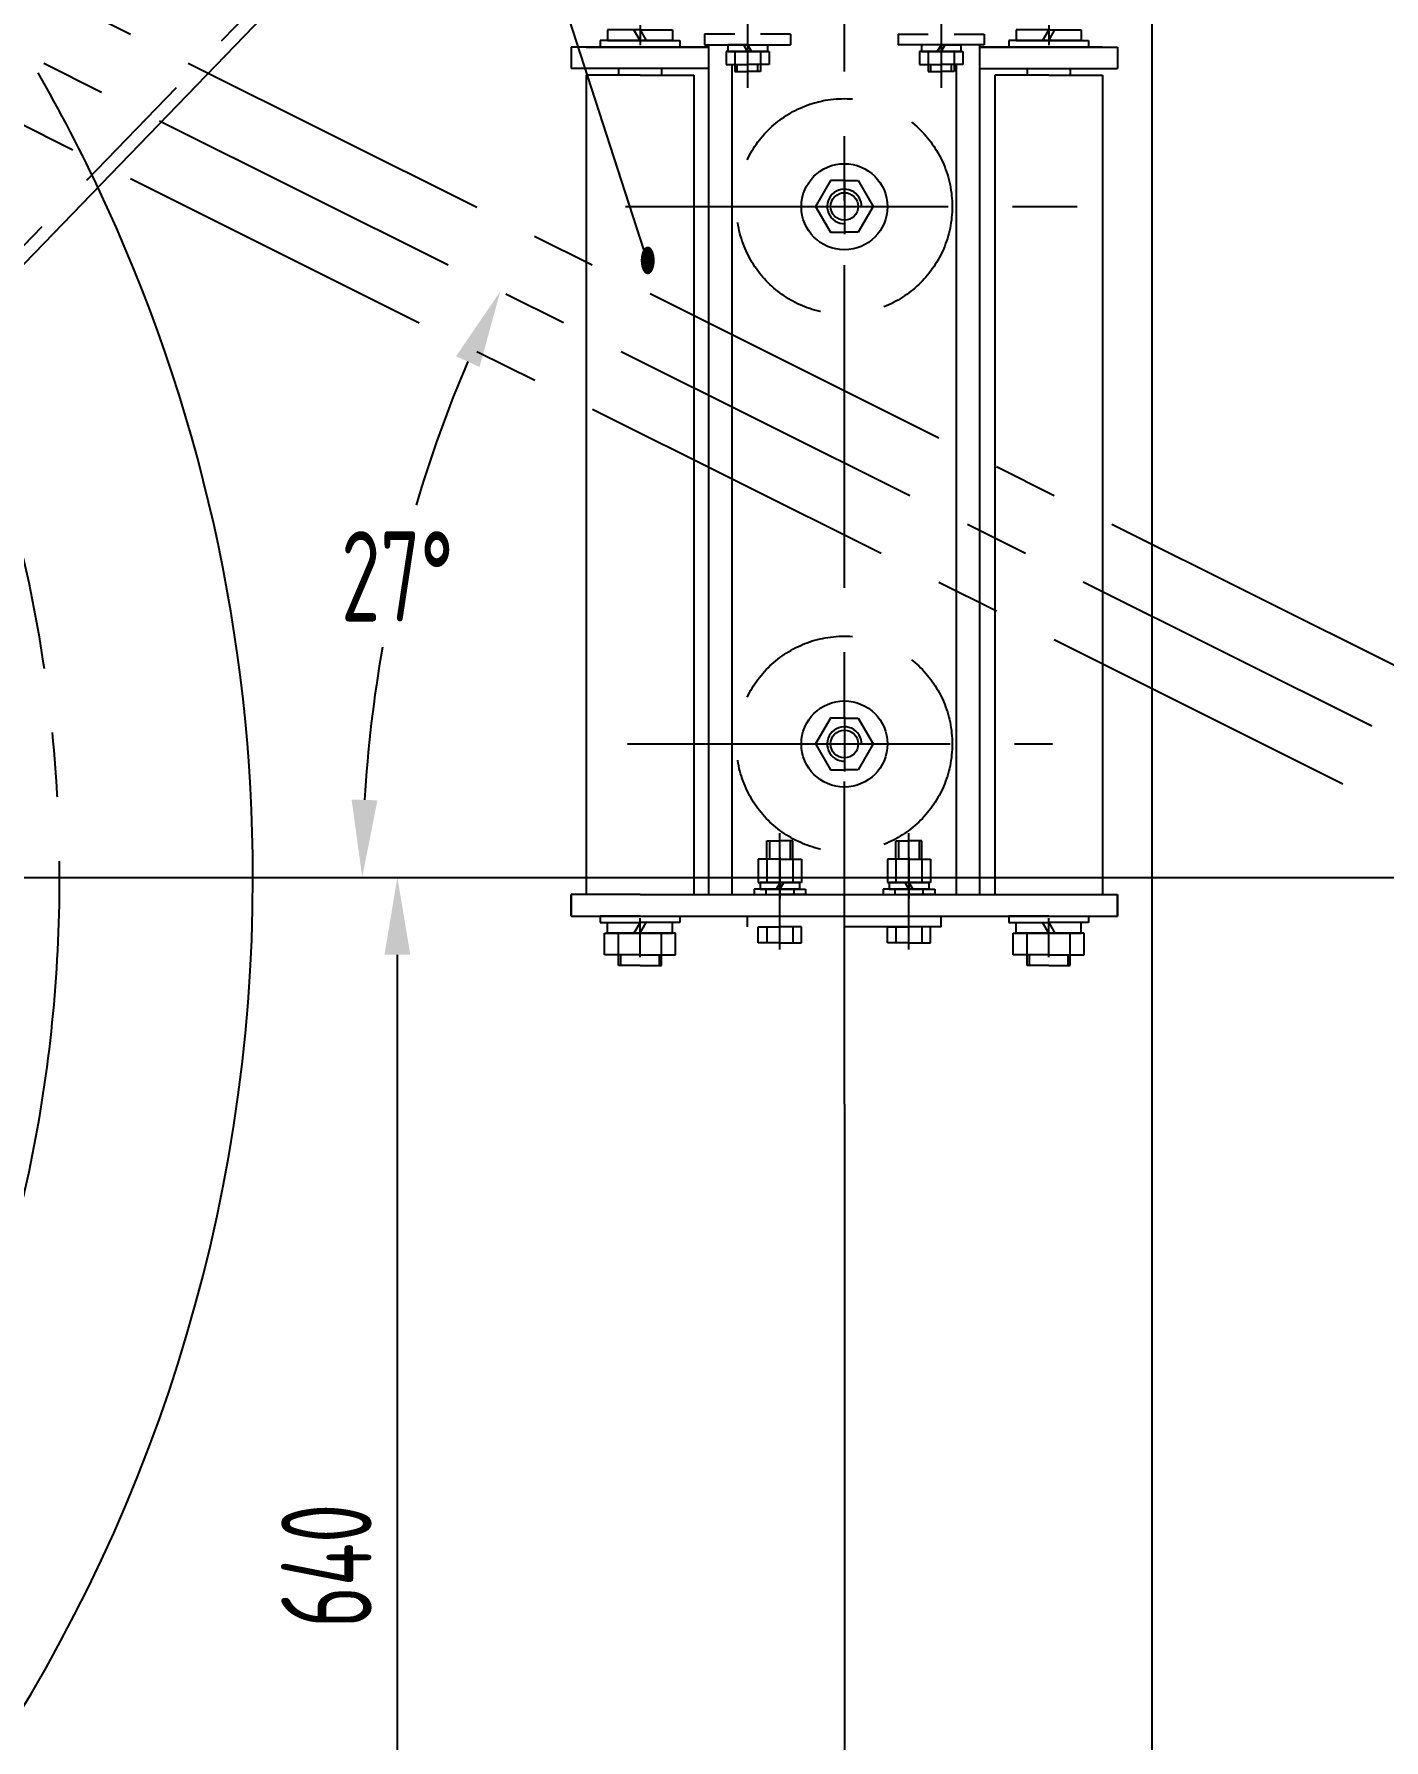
# Model space of a CAD drawing. Header units: millimetres. Extents: x 0 to 10092, y -2165 to 7128.
# Drawn here: x 3317 to 3944, y 4685 to 5478 of the extents above; entities that cross this region are included whole.
import ezdxf
from ezdxf.enums import TextEntityAlignment as Align

# ---------------------------------------------------------------- set-up
doc = ezdxf.new("R2010")
doc.units = ezdxf.units.MM
doc.header["$LTSCALE"] = 120
for name, pattern in [('F', [0.75, 0.5, -0.25]), ('G', [2, 1.25, -0.25, 0.25, -0.25]), ('K', [2.5, 1.25, -0.25, 0.25, -0.25, 0.25, -0.25])]:
    doc.linetypes.add(name, pattern=pattern)
for name, color, linetype in [('01', 7, 'Continuous'), ('02', 1, 'Continuous'), ('04', 2, 'F'), ('05', 4, 'G'), ('07', 6, 'K'), ('08', 1, 'Continuous')]:
    doc.layers.add(name, color=color, linetype=linetype)
doc.styles.get("Standard").update_dxf_attribs({"font": 'isocp', "width": 0.707, "bigfont": 'intecad.shx'})

# ---------------------------------------------------------------- blocks, each defined once
blk = doc.blocks.new('*U15')
at = {"layer": '01'}
for p, q in [((-9.2, 3.1), (-9.2, 0)), ((0, 3.1), (-9.2, 3.1)), ((-9.2, 0), (0, 0)), ((0, 0), (-1.79, 3.1)), ((0, 3.1), (1.79, 0)), ((0, 3.1), (9.2, 3.1)), ((9.2, 0), (0, 0)), ((9.2, 3.1), (9.2, 0))]:
    blk.add_line(p, q, dxfattribs=at)
at = {"layer": '05'}
blk.add_line((0, 5.2), (0, -2.1), dxfattribs=at)
blk = doc.blocks.new('*U17')
at = {"layer": '01'}
for p, q in [((-6, 0), (-6, 10.02)), ((-6, 10.02), (0, 10.02)), ((0, 10.02), (0, 0)), ((-6, 6), (0, 6)), ((0, -10.02), (0, 0)), ((-6, 0), (-6, -10.02)), ((-6, -6), (0, -6)), ((-6, -10.02), (0, -10.02))]:
    blk.add_line(p, q, dxfattribs=at)
at = {"layer": '05'}
blk.add_line((-7.05, 0), (1.05, 0), dxfattribs=at)
blk = doc.blocks.new('*U21')
at = {"layer": '01'}
for p, q in [((0, 13.38), (-12, 6.45)), ((12, 6.45), (0, 13.38)), ((-12, 6.45), (-12, 0)), ((-12, -6.45), (-12, 0)), ((12, 0), (12, 6.45)), ((0, -13.38), (-12, -6.45)), ((12, -6.45), (0, -13.38)), ((12, 0), (12, -6.45))]:
    blk.add_line(p, q, dxfattribs=at)
blk.add_circle((0, 0), 6.4, dxfattribs=at)
at = {"layer": '02'}
blk.add_arc((0, 0), 8, 267.41896, 181.95821, dxfattribs=at)
at = {"layer": '05'}
for p, q in [((0, 13.92), (0, -13.89)), ((12.56, 0), (-12.82, 0))]:
    blk.add_line(p, q, dxfattribs=at)
blk = doc.blocks.new('*U16')
at = {"layer": '01'}
for p, q in [((-15.1, 5), (-15.1, 0)), ((0, 5), (-15.1, 5)), ((-15.1, 0), (0, 0)), ((0, 0), (-2.89, 5)), ((0, 5), (2.89, 0)), ((0, 5), (15.1, 5)), ((15.1, 0), (0, 0)), ((15.1, 5), (15.1, 0))]:
    blk.add_line(p, q, dxfattribs=at)
at = {"layer": '05'}
blk.add_line((0, 7.1), (0, -2.1), dxfattribs=at)
blk = doc.blocks.new('*U18')
at = {"layer": '01'}
for p, q in [((-10, 0), (-10, 16.48)), ((-10, 16.48), (0, 16.48)), ((0, 16.48), (0, 0)), ((-10, 10), (0, 10)), ((0, -16.48), (0, 0)), ((-10, 0), (-10, -16.48)), ((-10, -10), (0, -10)), ((-10, -16.48), (0, -16.48))]:
    blk.add_line(p, q, dxfattribs=at)
at = {"layer": '05'}
blk.add_line((-11.05, 0), (1.05, 0), dxfattribs=at)

msp = doc.modelspace()

# ---------------------------------------------------------------- linework, layer by layer
at = {"layer": '01', "color": 7, "linetype": 'Continuous'}
for p, q in [((3028.38, 5077.65), (3438.38, 5501.65)), ((3566.38, 5471.65), (3566.38, 5461.65)), ((3628.38, 5477.65), (3628.38, 5472.65)), ((3628.38, 5472.65), (3668.38, 5472.65)), ((3630.38, 5077.65), (3630.38, 5472.65)), ((3668.38, 5477.65), (3668.38, 5472.65)), ((3718.38, 5477.65), (3718.38, 5472.65)), ((3758.38, 5472.65), (3718.38, 5472.65)), ((3756.38, 5077.65), (3756.38, 5472.65)), ((3758.38, 5477.65), (3758.38, 5472.65)), ((3820.38, 5471.65), (3820.38, 5461.65)), ((3641.26, 5077.65), (3641.26, 5463.55)), ((3745.5, 5077.65), (3745.5, 5463.55)), ((3573.38, 5458.55), (3573.38, 5077.65)), ((3598.38, 5458.55), (3573.38, 5458.55)), ((3588.38, 5461.65), (3588.38, 5458.55)), ((3598.38, 5458.55), (3623.38, 5458.55)), ((3608.38, 5461.65), (3608.38, 5458.55)), ((3623.38, 5458.55), (3623.38, 5077.65)), ((3763.38, 5458.55), (3763.38, 5077.65)), ((3788.38, 5458.55), (3763.38, 5458.55)), ((3778.38, 5461.65), (3778.38, 5458.55)), ((3788.38, 5458.55), (3813.38, 5458.55)), ((3798.38, 5461.65), (3798.38, 5458.55)), ((3813.38, 5458.55), (3813.38, 5077.65)), ((3566.38, 5077.65), (3566.38, 5067.65)), ((3598.38, 5077.65), (3566.38, 5077.65)), ((3566.38, 5067.65), (3566.38, 5077.65)), ((3788.38, 5077.65), (3820.38, 5077.65)), ((3820.38, 5077.65), (3820.38, 5067.65)), ((3820.38, 5067.65), (3820.38, 5077.65))]:
    msp.add_line(p, q, dxfattribs=at)
at = {"layer": '01', "color": 7}
for p, q in [((3630.38, 5471.65), (3566.38, 5471.65)), ((3573.38, 5471.65), (3630.38, 5471.65)), ((3579.88, 5474.65), (3579.88, 5471.65)), ((3598.38, 5474.65), (3579.88, 5474.65)), ((3579.88, 5471.65), (3598.38, 5471.65)), ((3598.38, 5474.65), (3616.88, 5474.65)), ((3616.88, 5471.65), (3598.38, 5471.65)), ((3616.88, 5474.65), (3616.88, 5471.65)), ((3642.38, 5477.65), (3628.38, 5477.65)), ((3642.38, 5477.65), (3635.38, 5477.65)), ((3668.38, 5477.65), (3654.38, 5477.65)), ((3718.38, 5477.65), (3732.38, 5477.65)), ((3744.38, 5477.65), (3758.38, 5477.65)), ((3744.38, 5477.65), (3751.38, 5477.65)), ((3813.38, 5471.65), (3756.38, 5471.65)), ((3756.38, 5471.65), (3820.38, 5471.65)), ((3769.88, 5474.65), (3769.88, 5471.65)), ((3788.38, 5474.65), (3769.88, 5474.65)), ((3769.88, 5471.65), (3788.38, 5471.65)), ((3788.38, 5474.65), (3806.88, 5474.65)), ((3806.88, 5471.65), (3788.38, 5471.65)), ((3806.88, 5474.65), (3806.88, 5471.65)), ((3642.38, 5463.55), (3642.38, 5460.31)), ((3654.38, 5463.55), (3654.38, 5460.31)), ((3732.38, 5463.55), (3732.38, 5460.31)), ((3744.38, 5463.55), (3744.38, 5460.31)), ((3598.38, 5461.65), (3566.38, 5461.65)), ((3630.38, 5461.65), (3598.38, 5461.65)), ((3642.38, 5460.31), (3648.38, 5460.31)), ((3654.38, 5460.31), (3648.38, 5460.31)), ((3732.38, 5460.31), (3738.38, 5460.31)), ((3744.38, 5460.31), (3738.38, 5460.31)), ((3756.38, 5461.65), (3788.38, 5461.65)), ((3788.38, 5461.65), (3820.38, 5461.65)), ((3657.38, 5094.05), (3657.38, 5102.65)), ((3657.38, 5102.65), (3663.38, 5102.65)), ((3669.38, 5102.65), (3663.38, 5102.65)), ((3669.38, 5094.05), (3669.38, 5102.65)), ((3717.38, 5094.05), (3717.38, 5102.65)), ((3717.38, 5102.65), (3723.38, 5102.65)), ((3729.38, 5102.65), (3723.38, 5102.65)), ((3729.38, 5094.05), (3729.38, 5102.65)), ((3663.38, 5094.05), (3653.36, 5094.05)), ((3653.36, 5094.05), (3653.36, 5083.25)), ((3657.38, 5094.05), (3657.38, 5083.25)), ((3663.38, 5094.05), (3673.39, 5094.05)), ((3669.38, 5094.05), (3669.38, 5083.25)), ((3673.39, 5094.05), (3673.39, 5083.25)), ((3723.38, 5094.05), (3713.36, 5094.05)), ((3713.36, 5094.05), (3713.36, 5083.25)), ((3717.38, 5094.05), (3717.38, 5083.25)), ((3723.38, 5094.05), (3733.39, 5094.05)), ((3729.38, 5094.05), (3729.38, 5083.25)), ((3733.39, 5094.05), (3733.39, 5083.25)), ((3653.36, 5083.25), (3663.38, 5083.25)), ((3654.18, 5083.25), (3654.18, 5080.15)), ((3663.38, 5083.25), (3654.18, 5083.25)), ((3663.38, 5083.25), (3661.59, 5080.15)), ((3673.39, 5083.25), (3663.38, 5083.25)), ((3663.38, 5080.15), (3665.17, 5083.25)), ((3663.38, 5083.25), (3672.58, 5083.25)), ((3672.58, 5083.25), (3672.58, 5080.15)), ((3713.36, 5083.25), (3723.38, 5083.25)), ((3714.18, 5083.25), (3714.18, 5080.15)), ((3723.38, 5083.25), (3714.18, 5083.25)), ((3723.38, 5080.15), (3721.59, 5083.25)), ((3733.39, 5083.25), (3723.38, 5083.25)), ((3723.38, 5083.25), (3725.17, 5080.15)), ((3723.38, 5083.25), (3732.58, 5083.25)), ((3732.58, 5083.25), (3732.58, 5080.15)), ((3588.38, 5077.65), (3566.38, 5077.65)), ((3598.38, 5077.65), (3788.38, 5077.65)), ((3651.38, 5080.15), (3651.38, 5077.65)), ((3663.38, 5080.15), (3651.38, 5080.15)), ((3651.38, 5077.65), (3663.38, 5077.65)), ((3654.18, 5080.15), (3663.38, 5080.15)), ((3656.88, 5080.15), (3656.88, 5077.65)), ((3672.58, 5080.15), (3663.38, 5080.15)), ((3663.38, 5080.15), (3675.38, 5080.15)), ((3675.38, 5077.65), (3663.38, 5077.65)), ((3669.88, 5080.15), (3669.88, 5077.65)), ((3675.38, 5080.15), (3675.38, 5077.65)), ((3711.38, 5080.15), (3711.38, 5077.65)), ((3723.38, 5080.15), (3711.38, 5080.15)), ((3711.38, 5077.65), (3723.38, 5077.65)), ((3714.18, 5080.15), (3723.38, 5080.15)), ((3716.88, 5080.15), (3716.88, 5077.65)), ((3732.58, 5080.15), (3723.38, 5080.15)), ((3723.38, 5080.15), (3735.38, 5080.15)), ((3735.38, 5077.65), (3723.38, 5077.65)), ((3729.88, 5080.15), (3729.88, 5077.65)), ((3735.38, 5080.15), (3735.38, 5077.65)), ((3798.38, 5077.65), (3820.38, 5077.65)), ((3566.38, 5067.65), (3820.38, 5067.65)), ((3579.88, 5067.65), (3579.88, 5064.65)), ((3598.38, 5067.65), (3579.88, 5067.65)), ((3598.38, 5067.65), (3616.88, 5067.65)), ((3616.88, 5067.65), (3616.88, 5064.65)), ((3769.88, 5067.65), (3769.88, 5064.65)), ((3788.38, 5067.65), (3769.88, 5067.65)), ((3788.38, 5067.65), (3806.88, 5067.65)), ((3806.88, 5067.65), (3806.88, 5064.65)), ((3579.88, 5064.65), (3598.38, 5064.65)), ((3616.88, 5064.65), (3598.38, 5064.65)), ((3653.36, 5062.65), (3663.38, 5062.65)), ((3653.36, 5055.15), (3653.36, 5062.65)), ((3657.38, 5062.65), (3657.38, 5055.15)), ((3673.39, 5062.65), (3663.38, 5062.65)), ((3669.38, 5062.65), (3669.38, 5055.15)), ((3673.39, 5055.15), (3673.39, 5062.65)), ((3713.36, 5062.65), (3723.38, 5062.65)), ((3713.36, 5055.15), (3713.36, 5062.65)), ((3717.38, 5062.65), (3717.38, 5055.15)), ((3733.39, 5062.65), (3723.38, 5062.65)), ((3729.38, 5062.65), (3729.38, 5055.15)), ((3733.39, 5055.15), (3733.39, 5062.65)), ((3769.88, 5064.65), (3788.38, 5064.65)), ((3806.88, 5064.65), (3788.38, 5064.65)), ((3663.38, 5055.15), (3653.36, 5055.15)), ((3663.38, 5055.15), (3673.39, 5055.15)), ((3723.38, 5055.15), (3713.36, 5055.15)), ((3723.38, 5055.15), (3733.39, 5055.15)), ((3588.38, 5044.65), (3588.38, 5049.65)), ((3598.38, 5044.65), (3588.38, 5044.65)), ((3598.38, 5044.65), (3608.38, 5044.65)), ((3608.38, 5044.65), (3608.38, 5049.65)), ((3778.38, 5044.65), (3778.38, 5049.65)), ((3788.38, 5044.65), (3778.38, 5044.65)), ((3788.38, 5044.65), (3798.38, 5044.65)), ((3798.38, 5044.65), (3798.38, 5049.65))]:
    msp.add_line(p, q, dxfattribs=at)
msp.add_circle((3693.38, 5397.4), 20, dxfattribs=at)
at = {"layer": '01', "color": 7, "linetype": 'Continuous'}
msp.add_circle((3693.38, 5147.65), 20, dxfattribs=at)
for start, end in [(0, 25.32291), (221.29967, 0)]:
    msp.add_arc((2668.38, 5085.65), 750, start, end, dxfattribs=at)
at = {"layer": '02', "color": 7}
for p, q in [((3601.95, 5371.81), (3220.93, 6551.3)), ((3643.58, 5460.31), (3643.58, 5463.55)), ((3653.18, 5460.31), (3653.18, 5463.55)), ((3733.58, 5460.31), (3733.58, 5463.55)), ((3743.18, 5460.31), (3743.18, 5463.55)), ((3658.58, 5102.65), (3658.58, 5094.05)), ((3668.18, 5102.65), (3668.18, 5094.05)), ((3718.58, 5102.65), (3718.58, 5094.05)), ((3728.18, 5102.65), (3728.18, 5094.05)), ((3589.38, 5044.65), (3589.38, 5049.65)), ((3607.38, 5044.65), (3607.38, 5049.65)), ((3779.38, 5044.65), (3779.38, 5049.65)), ((3797.38, 5044.65), (3797.38, 5049.65))]:
    msp.add_line(p, q, dxfattribs=at)
at = {"layer": '04', "color": 7, "linetype": 'F'}
msp.add_line((3028.38, 5086.28), (3434.07, 5505.82), dxfattribs=at)
for centre in [(3693.38, 5397.52), (3693.38, 5147.65)]:
    msp.add_circle(centre, 50.13, dxfattribs=at)
msp.add_arc((2668.38, 5085.65), 750, 25.32291, 180, dxfattribs=at)
at = {"layer": '05', "color": 7}
for p, q in [((3693.38, 4980.26), (3693.38, 5790.76)), ((3938.59, 5155.86), (2949.69, 5649.35)), ((3648.38, 5498.65), (3648.38, 5452.68)), ((3738.38, 5498.65), (3738.38, 5452.68)), ((3591.62, 5397.52), (3807.88, 5397.52)), ((3592.53, 5147.65), (3790.11, 5147.65)), ((3663.38, 5052.08), (3663.38, 5106.2)), ((3723.38, 5052.08), (3723.38, 5106.2)), ((3663.38, 5095.1), (3663.38, 5082.19)), ((3723.38, 5095.1), (3723.38, 5082.19)), ((1680.1, 5085.65), (3771.5, 5085.65)), ((3663.38, 5085.34), (3663.38, 5078.05)), ((3723.38, 5085.34), (3723.38, 5078.05)), ((3663.38, 5082.2), (3663.38, 5075.84)), ((3723.38, 5082.2), (3723.38, 5075.84)), ((3648.38, 5062.65), (3648.38, 5067.65)), ((3738.38, 5062.65), (3738.38, 5067.65)), ((3738.38, 5062.65), (3693.38, 5062.65))]:
    msp.add_line(p, q, dxfattribs=at)
at = {"layer": '05', "color": 7, "linetype": 'G'}
for p, q in [((3951.98, 5182.7), (2963.08, 5676.2)), ((3925.19, 5129.02), (2936.29, 5622.51))]:
    msp.add_line(p, q, dxfattribs=at)
at = {"layer": '07', "color": 7, "linetype": 'K'}
msp.add_circle((2668.38, 5085.65), 660, dxfattribs=at)
at = {"layer": '08', "color": 7}
for p, q in [((3836.38, 5517.65), (3836.38, 3903.43)), ((2714.62, 5085.65), (3521.56, 5085.65)), ((3485.56, 5085.65), (4167.39, 5085.65)), ((3485.56, 5085.65), (4085.18, 5085.65)), ((3485.56, 4481.65), (3485.56, 5049.65)), ((3693.38, 4980.26), (3693.38, 4045.01))]:
    msp.add_line(p, q, dxfattribs=at)
for start, end in [(156.86084, 163.53239), (169.9052, 176.61857)]:
    msp.add_arc((4079.29, 5085.65), 610.08, start, end, dxfattribs=at)
for points in [[(3512.84, 5327.91), (3523.74, 5322.87), (3533.41, 5358.06)], [(3476.27, 5121.45), (3464.28, 5121.81), (3469.21, 5085.65)], [(3479.56, 5049.65), (3491.56, 5049.65), (3485.56, 5085.65)]]:
    msp.add_solid(points, dxfattribs=at)

# ---------------------------------------------------------------- block references
at = {"color": 7, "rotation": 90}
msp.add_blockref('*U18', (3598.38, 5059.65), dxfattribs=at)
at = {"color": 7, "xscale": -1, "rotation": 270}
msp.add_blockref('*U18', (3788.38, 5059.65), dxfattribs=at)
at = {"layer": '01', "color": 7}
for name, p in [('*U16', (3598.38, 5474.65)), ('*U15', (3648.38, 5469.55))]:
    msp.add_blockref(name, p, dxfattribs=at)
at = {"layer": '01', "color": 7, "xscale": -1}
for name, p in [('*U16', (3788.38, 5474.65)), ('*U15', (3738.38, 5469.55))]:
    msp.add_blockref(name, p, dxfattribs=at)
at = {"layer": '01', "color": 7}
for name, p, rotation in [('*U17', (3648.38, 5463.55), 270), ('*U16', (3788.38, 5064.65), 180)]:
    msp.add_blockref(name, p, dxfattribs=dict(at, rotation=rotation))
at = {"layer": '01', "color": 7, "xscale": -1}
for name, p, rotation in [('*U17', (3738.38, 5463.55), 90), ('*U16', (3598.38, 5064.65), 180)]:
    msp.add_blockref(name, p, dxfattribs=dict(at, rotation=rotation))
at = {"layer": '05', "color": 7, "rotation": 90}
for p in [(3693.38, 5397.52), (3693.38, 5147.65)]:
    msp.add_blockref('*U21', p, dxfattribs=at)

# ---------------------------------------------------------------- texts
at = {"layer": '02', "color": 7, "width": 0.605172}
msp.add_text('●', height=12, dxfattribs=at).set_placement((3598.35, 5365.81), (3605.55, 5365.81), align=Align.FIT)
at = {"layer": '08', "color": 7, "insert": (3485.48, 5225.58), "char_height": 42, "attachment_point": 5}
msp.add_mtext('27°', dxfattribs=at)
at = {"layer": '08', "color": 7, "insert": (3452.56, 4765.65), "char_height": 42, "attachment_point": 5, "rotation": 90}
msp.add_mtext('640', dxfattribs=at)

doc.saveas('drawing.dxf')
